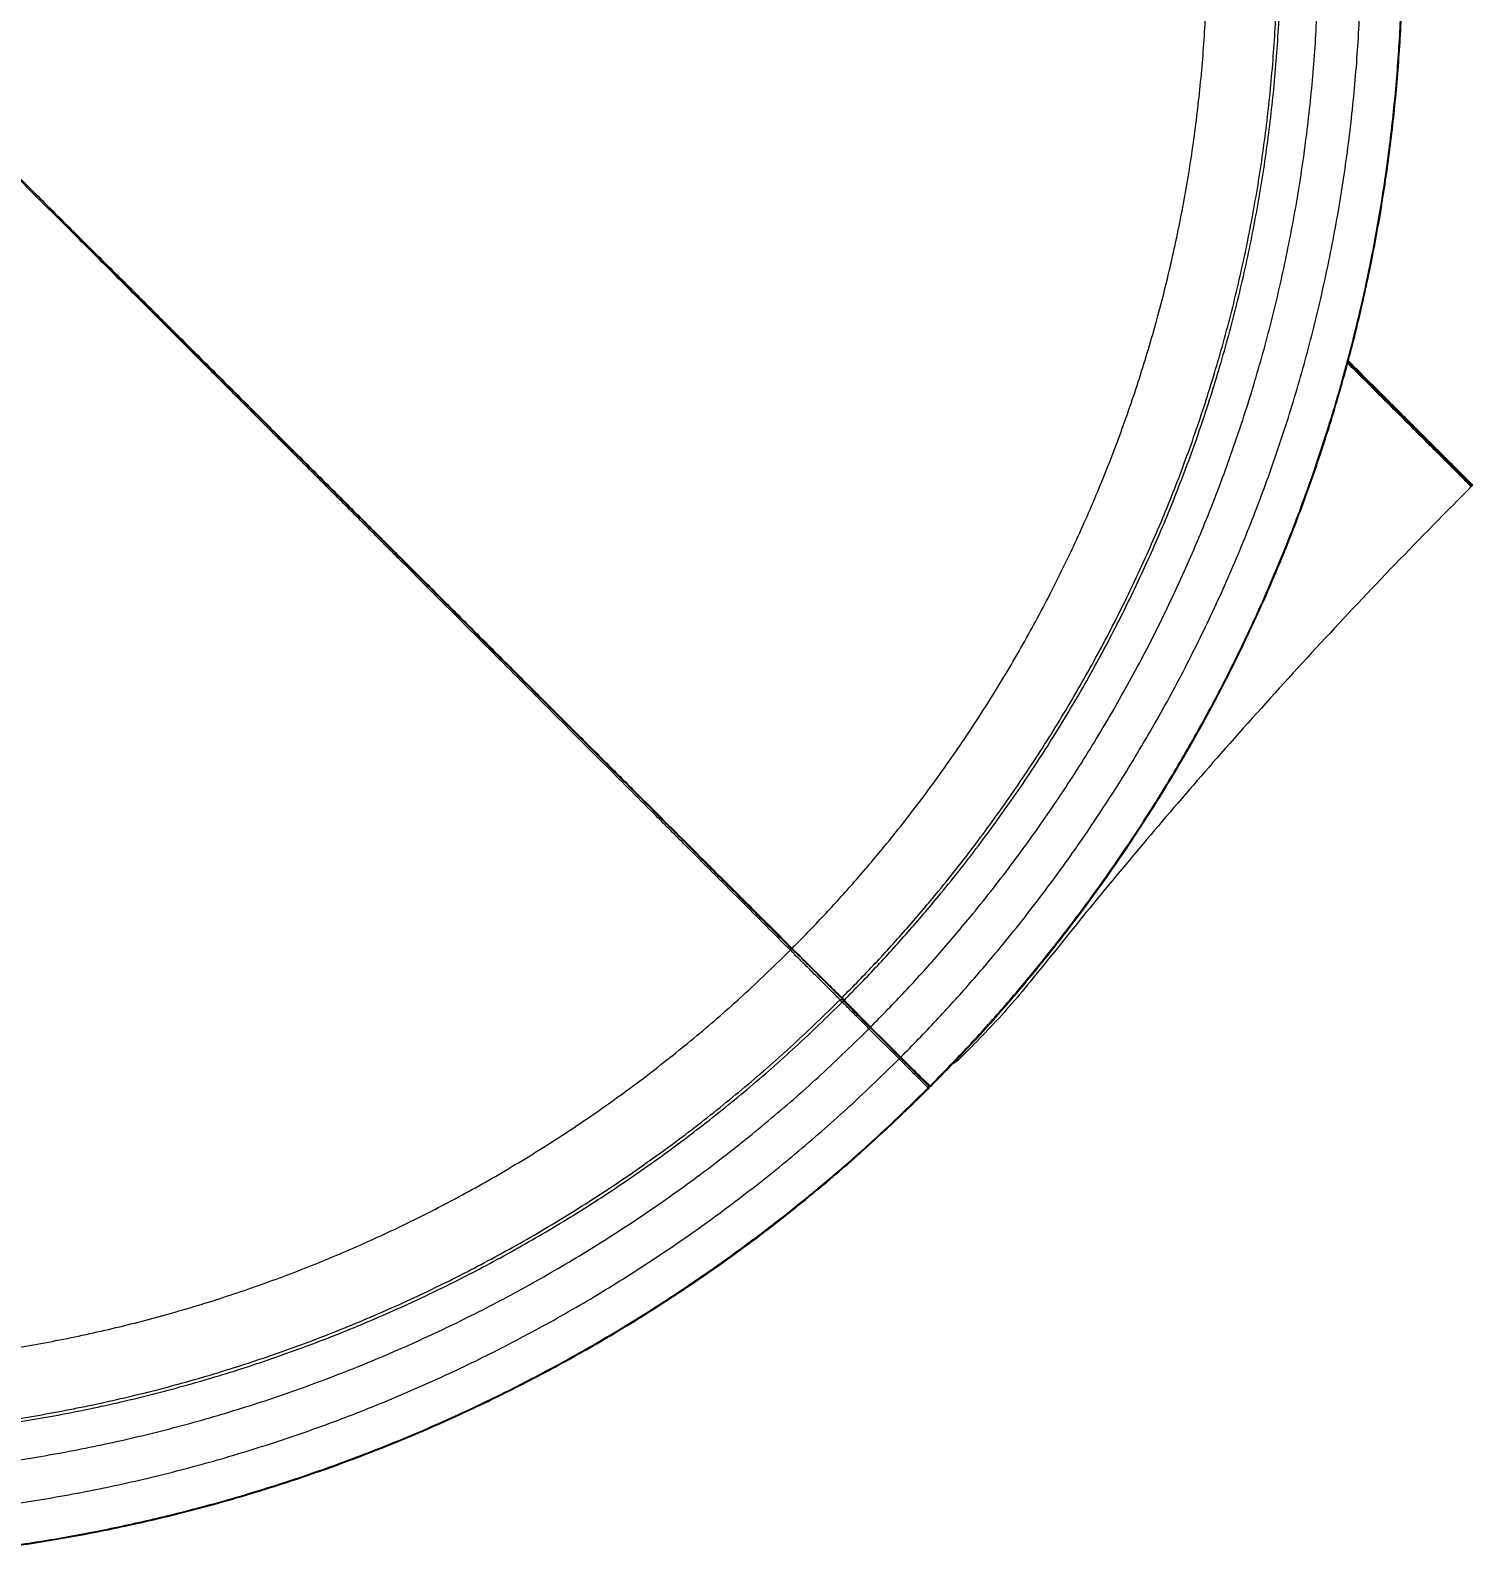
# Model space of a CAD drawing. Header units: millimetres. Extents: x -4205 to 5426, y -5663 to 3364.
# Drawn here: x -487 to 190, y -2645 to -1936 of the extents above; entities that cross this region are included whole.
import ezdxf

# ---------------------------------------------------------------- set-up
doc = ezdxf.new("R2010")
doc.units = ezdxf.units.MM
for name, color, linetype in [('DIKOM_ОБЪЕКТ', 7, 'Continuous'), ('DIKOM_РАЗМЕР_ЗОНА', 7, 'Continuous'), ('DIKOM_РАЗМЕР_ОБЪЕКТА', 7, 'Continuous')]:
    doc.layers.add(name, color=color, linetype=linetype)
doc.styles.add('style1', font='arial.ttf', dxfattribs={"width": 0.8})
doc.dimstyles.new('1-50', dxfattribs={"dimtxt": 300, "dimasz": 200, "dimexe": 100, "dimexo": 0, "dimgap": 100, "dimtad": 1, "dimtxsty": 'style1', "dimcen": 200, "dimclrd": 7, "dimclre": 7, "dimclrt": 7, "dimadec": 1, "dimazin": 2, "dimtfac": 1, "dimtmove": 0, "dimatfit": 2, "dimfxl": 0, "dimlwd": 25, "dimlwe": 18, "dimarcsym": 0})

# ---------------------------------------------------------------- blocks, each defined once
blk = doc.blocks.new('*D9')
at = {"layer": 'Defpoints', "color": 0, "transparency": 16777216}
for p in [(2057.14, 1863.98), (4819.24, 1863.98), (-601.52, -2655.5)]:
    blk.add_point(p, dxfattribs=at)
at = {"layer": 'DIKOM_РАЗМЕР_ОБЪЕКТА', "color": 7, "lineweight": 18, "transparency": 16777216}
for p, q in [((2057.14, 1863.98), (4919.24, 1863.98)), ((-601.52, -2655.5), (4919.24, -2655.5))]:
    blk.add_line(p, q, dxfattribs=at)
at = {"layer": 'DIKOM_РАЗМЕР_ОБЪЕКТА', "color": 7, "lineweight": 25, "transparency": 16777216}
blk.add_line((4819.24, -2455.5), (4819.24, 1663.98), dxfattribs=at)
at = {"layer": 'DIKOM_РАЗМЕР_ОБЪЕКТА', "color": 7, "transparency": 16777216}
for points in [[(4785.9, 1663.98), (4852.57, 1663.98), (4819.24, 1863.98)], [(4785.9, -2455.5), (4852.57, -2455.5), (4819.24, -2655.5)]]:
    blk.add_solid(points, dxfattribs=at)
at = {"layer": 'DIKOM_РАЗМЕР_ОБЪЕКТА', "color": 7, "transparency": 16777216, "insert": (4566.07, -395.76), "char_height": 300, "attachment_point": 5, "rotation": 90, "style": 'style1'}
blk.add_mtext('4500', dxfattribs=at)
blk = doc.blocks.new('*D10')
at = {"layer": 'Defpoints', "color": 0, "transparency": 16777216}
for p in [(2415.14, 14.15), (-2704.86, -50.85), (2415.14, -4979.31)]:
    blk.add_point(p, dxfattribs=at)
at = {"layer": 'DIKOM_РАЗМЕР_ОБЪЕКТА', "color": 7, "lineweight": 18, "transparency": 16777216}
for p, q in [((2415.14, 14.15), (2415.14, -5079.31)), ((-2704.86, -50.85), (-2704.86, -5079.31))]:
    blk.add_line(p, q, dxfattribs=at)
at = {"layer": 'DIKOM_РАЗМЕР_ОБЪЕКТА', "color": 7, "lineweight": 25, "transparency": 16777216}
blk.add_line((-2504.86, -4979.31), (2215.14, -4979.31), dxfattribs=at)
at = {"layer": 'DIKOM_РАЗМЕР_ОБЪЕКТА', "color": 7, "transparency": 16777216}
for points in [[(-2504.86, -4945.97), (-2504.86, -5012.64), (-2704.86, -4979.31)], [(2215.14, -4945.97), (2215.14, -5012.64), (2415.14, -4979.31)]]:
    blk.add_solid(points, dxfattribs=at)
at = {"layer": 'DIKOM_РАЗМЕР_ОБЪЕКТА', "color": 7, "transparency": 16777216, "insert": (-218.1, -4726.14), "char_height": 300, "attachment_point": 5, "style": 'style1'}
blk.add_mtext('5100', dxfattribs=at)
blk = doc.blocks.new('*D11')
at = {"layer": 'Defpoints', "color": 0, "transparency": 16777216}
for p in [(2415.14, 3363.98), (-889.55, -4155.5), (5326.09, -4155.5)]:
    blk.add_point(p, dxfattribs=at)
at = {"layer": 'DIKOM_РАЗМЕР_ЗОНА', "color": 7, "lineweight": 18, "transparency": 16777216}
for p, q in [((2415.14, 3363.98), (5426.09, 3363.98)), ((-889.55, -4155.5), (5426.09, -4155.5))]:
    blk.add_line(p, q, dxfattribs=at)
at = {"layer": 'DIKOM_РАЗМЕР_ЗОНА', "color": 7, "lineweight": 25, "transparency": 16777216}
blk.add_line((5326.09, 3163.98), (5326.09, -3955.5), dxfattribs=at)
at = {"layer": 'DIKOM_РАЗМЕР_ЗОНА', "color": 7, "transparency": 16777216}
for points in [[(5292.76, 3163.98), (5359.42, 3163.98), (5326.09, 3363.98)], [(5292.76, -3955.5), (5359.42, -3955.5), (5326.09, -4155.5)]]:
    blk.add_solid(points, dxfattribs=at)
at = {"layer": 'DIKOM_РАЗМЕР_ЗОНА', "color": 7, "transparency": 16777216, "insert": (5072.92, -395.76), "char_height": 300, "attachment_point": 5, "rotation": 90, "style": 'style1'}
blk.add_mtext('7500', dxfattribs=at)
blk = doc.blocks.new('*D12')
at = {"layer": 'Defpoints', "color": 0, "transparency": 16777216}
for p in [(-4204.86, 38.23), (3915.14, 38.23), (3915.14, -5562.7)]:
    blk.add_point(p, dxfattribs=at)
at = {"layer": 'DIKOM_РАЗМЕР_ЗОНА', "color": 7, "lineweight": 18, "transparency": 16777216}
for p, q in [((-4204.86, 38.23), (-4204.86, -5662.7)), ((3915.14, 38.23), (3915.14, -5662.7))]:
    blk.add_line(p, q, dxfattribs=at)
at = {"layer": 'DIKOM_РАЗМЕР_ЗОНА', "color": 7, "lineweight": 25, "transparency": 16777216}
blk.add_line((-4004.86, -5562.7), (3715.14, -5562.7), dxfattribs=at)
at = {"layer": 'DIKOM_РАЗМЕР_ЗОНА', "color": 7, "transparency": 16777216}
for points in [[(-4004.86, -5529.36), (-4004.86, -5596.03), (-4204.86, -5562.7)], [(3715.14, -5529.36), (3715.14, -5596.03), (3915.14, -5562.7)]]:
    blk.add_solid(points, dxfattribs=at)
at = {"layer": 'DIKOM_РАЗМЕР_ЗОНА', "color": 7, "transparency": 16777216, "insert": (-144.86, -5309.52), "char_height": 300, "attachment_point": 5, "style": 'style1'}
blk.add_mtext('8100', dxfattribs=at)

msp = doc.modelspace()

# ---------------------------------------------------------------- linework, layer by layer
at = {"layer": 'DIKOM_ОБЪЕКТ', "color": 7, "linetype": 'Continuous', "lineweight": 15}
for p, q in [((-106.19, -2391.322), (-107.328, -2391.384)), ((-106.248, -2392.464), (-107.328, -2391.384)), ((-106.377, -2390.432), (-105.3, -2391.512)), ((-105.32, -2392.414), (-106.248, -2392.464)), ((-93.284, -2404.509), (-93.742, -2404.969)), ((-79.6, -2419.111), (-93.742, -2404.969)), ((-92.961, -2404.179), (-92.957, -2404.183)), ((-79.07, -2418.579), (-79.6, -2419.111)), ((-65.911, -2431.754), (-65.965, -2432.747)), ((-65.707, -2433.004), (-65.965, -2432.747))]:
    msp.add_line(p, q, dxfattribs=at)
at = {"layer": 'DIKOM_ОБЪЕКТ', "color": 7, "linetype": 'Continuous', "lineweight": 15, "flags": 128}
for points in [[(-93.22, -2404.446), (-93.216, -2404.442), (-93.187, -2404.412), (-93.13, -2404.355), (-93.051, -2404.277), (-92.958, -2404.183)], [(-93.22, -2404.446), (-86.82, -2410.844), (-79.077, -2418.586)], [(-92.958, -2404.183), (-85.884, -2411.252), (-78.811, -2418.321)], [(-65.677, -2431.844), (-65.556, -2431.965), (-65.412, -2432.109)], [(-65.02, -2431.801), (-64.891, -2431.929), (-64.762, -2432.058)]]:
    msp.add_lwpolyline(points, dxfattribs=at)
at = {"layer": 'DIKOM_ОБЪЕКТ', "color": 7, "linetype": 'Continuous', "lineweight": 15}
for centre, radius, start, end in [((-129.473, -2367.545), 0.422, 136.927054, 222.796572), ((-106.022, -2390.783), 0.5, 135.380786, 224.704244), ((-63.137, -2434.318), 42.395, 134.885893, 135.201893), ((-151.786, -2345.517), 103.081, 314.858903, 315.066878)]:
    msp.add_arc(centre, radius, start, end, dxfattribs=at)
for points, knots in [([(-129.781, -2367.257), (-124.778, -2362.143), (-114.774, -2351.915), (-100.4, -2335.97), (-84.934, -2317.747), (-68.661, -2297.017), (-51.872, -2273.629), (-36.104, -2249.534), (-21.392, -2224.786), (-7.838, -2199.575), (4.549, -2173.966), (15.776, -2148.009), (25.892, -2121.604), (34.945, -2094.609), (42.887, -2067.069), (49.679, -2039.022), (55.251, -2010.712), (59.602, -1982.184), (62.694, -1953.497), (64.633, -1924.701), (64.872, -1905.469), (64.992, -1895.852)], [0, 0, 0, 0, 0.0410101, 0.0820131, 0.1230273, 0.178025, 0.2330354, 0.2880329, 0.3430434, 0.3980409, 0.4520691, 0.5060846, 0.5601126, 0.6141285, 0.6692583, 0.7243777, 0.7795057, 0.8346264, 0.8897529, 0.9448755, 1, 1, 1, 1]), ([(-106.377, -2390.432), (-101.137, -2385.072), (-90.657, -2374.355), (-75.599, -2357.649), (-59.385, -2338.544), (-42.317, -2316.801), (-24.699, -2292.259), (-8.154, -2266.976), (7.284, -2241.008), (21.506, -2214.553), (34.504, -2187.681), (46.284, -2160.444), (56.9, -2132.737), (66.398, -2104.411), (74.732, -2075.513), (81.859, -2046.083), (87.706, -2016.376), (92.272, -1986.441), (95.516, -1956.34), (97.551, -1926.124), (97.802, -1905.943), (97.928, -1895.852)], [0, 0, 0, 0, 0.0409552, 0.0819034, 0.122862, 0.1778704, 0.232891, 0.2878987, 0.3429195, 0.3979278, 0.451966, 0.5059919, 0.5600296, 0.6140559, 0.6691957, 0.7243256, 0.7794644, 0.8345953, 0.8897324, 0.9448649, 1, 1, 1, 1]), ([(-105.299, -2391.513), (-100.047, -2386.142), (-89.543, -2375.401), (-74.451, -2358.657), (-58.2, -2339.509), (-41.095, -2317.718), (-23.439, -2293.123), (-6.858, -2267.785), (8.614, -2241.76), (22.867, -2215.248), (35.893, -2188.317), (47.699, -2161.021), (58.338, -2133.254), (67.857, -2104.865), (76.209, -2075.905), (83.352, -2046.411), (89.212, -2016.639), (93.787, -1986.639), (97.038, -1956.472), (99.077, -1926.19), (99.329, -1905.965), (99.456, -1895.852)], [0, 0, 0, 0, 0.040958, 0.0819092, 0.1228708, 0.1778783, 0.2328986, 0.2879058, 0.3429261, 0.3979335, 0.4519711, 0.5059965, 0.560034, 0.6140597, 0.669199, 0.7243283, 0.7794664, 0.8345969, 0.8897334, 0.9448658, 1, 1, 1, 1]), ([(-92.958, -2404.183), (-87.55, -2398.657), (-76.737, -2387.607), (-61.203, -2370.378), (-44.503, -2350.704), (-26.949, -2328.341), (-8.848, -2303.127), (8.15, -2277.151), (24.011, -2250.471), (38.623, -2223.291), (51.978, -2195.682), (64.081, -2167.698), (74.987, -2139.232), (84.747, -2110.128), (93.309, -2080.439), (100.631, -2050.202), (106.639, -2019.68), (111.33, -1988.925), (114.662, -1957.998), (116.753, -1926.954), (117.011, -1906.22), (117.141, -1895.852)], [0, 0, 0, 0, 0.0410959, 0.0821846, 0.1232839, 0.1782657, 0.2332596, 0.2882413, 0.3432356, 0.398217, 0.4522291, 0.5062293, 0.5602411, 0.6142415, 0.6693549, 0.7244581, 0.7795702, 0.8346747, 0.8897855, 0.9448914, 1, 1, 1, 1]), ([(-78.811, -2418.321), (-73.252, -2412.64), (-62.134, -2401.279), (-46.162, -2383.565), (-28.995, -2363.341), (-10.951, -2340.355), (7.652, -2314.44), (25.123, -2287.742), (41.424, -2260.321), (56.442, -2232.386), (70.168, -2204.011), (82.607, -2175.25), (93.816, -2145.992), (103.847, -2116.081), (112.647, -2085.566), (120.173, -2054.489), (126.347, -2023.12), (131.168, -1991.51), (134.594, -1959.724), (136.742, -1927.818), (137.008, -1906.507), (137.141, -1895.852)], [0, 0, 0, 0, 0.0411085, 0.0822098, 0.1233216, 0.1783011, 0.233293, 0.2882721, 0.343264, 0.398243, 0.4522528, 0.5062507, 0.5602601, 0.6142581, 0.6693692, 0.7244702, 0.7795798, 0.8346821, 0.8897899, 0.944894, 1, 1, 1, 1]), ([(-65.021, -2431.802), (-59.333, -2425.986), (-47.957, -2414.357), (-31.614, -2396.227), (-15.204, -2376.893), (1.124, -2356.246), (17.267, -2334.261), (32.611, -2311.708), (47.136, -2288.619), (60.82, -2265.025), (74.414, -2239.519), (87.706, -2212.041), (100.47, -2182.53), (111.971, -2152.511), (121.828, -2123.115), (130.177, -2094.457), (137.159, -2066.613), (143.083, -2038.529), (147.941, -2010.237), (151.731, -1981.786), (154.423, -1953.208), (156.111, -1924.552), (156.32, -1905.418), (156.424, -1895.852)], [0, 0, 0, 0, 0.0410148, 0.0820225, 0.1230409, 0.1688716, 0.2147116, 0.260547, 0.3063819, 0.3522222, 0.3980524, 0.4520789, 0.506093, 0.5601192, 0.6141338, 0.6623722, 0.710599, 0.758838, 0.8070648, 0.8553032, 0.9035319, 0.9517675, 1, 1, 1, 1]), ([(-64.762, -2432.058), (-57.834, -2424.946), (-43.98, -2410.725), (-24.275, -2388.376), (-5.401, -2365.331), (12.54, -2341.547), (29.537, -2317.083), (45.557, -2291.98), (60.57, -2266.286), (74.555, -2240.046), (87.507, -2213.27), (99.414, -2185.978), (110.248, -2158.223), (119.986, -2130.066), (128.611, -2101.551), (136.112, -2072.721), (142.477, -2043.618), (147.695, -2014.291), (151.763, -1984.799), (154.647, -1955.2), (156.454, -1925.544), (156.677, -1905.75), (156.789, -1895.852)], [0, 0, 0, 0, 0.0500353, 0.1000492, 0.1501062, 0.200134, 0.250151, 0.3002058, 0.3501779, 0.4000936, 0.4500264, 0.5000464, 0.550122, 0.6001484, 0.6501664, 0.7002266, 0.7502471, 0.8002696, 0.8503156, 0.9002493, 0.9501199, 1, 1, 1, 1]), ([(-130.617, -2368.095), (-134.413, -2364.298), (-142.027, -2356.684), (-154.291, -2344.419), (-167.153, -2331.558), (-180.608, -2318.103), (-193.763, -2304.948), (-206.49, -2292.221), (-218.677, -2280.034), (-231.165, -2267.546), (-243.931, -2254.78), (-256.958, -2241.753), (-270.225, -2228.486), (-283.705, -2215.006), (-297.372, -2201.339), (-311.208, -2187.503), (-325.19, -2173.521), (-339.292, -2159.42), (-353.469, -2145.241), (-367.699, -2131.012), (-381.975, -2116.737), (-396.29, -2102.422), (-410.62, -2088.092), (-424.921, -2073.79), (-439.565, -2059.146), (-454.525, -2044.188), (-469.763, -2028.949), (-484.849, -2013.863), (-499.898, -1998.815), (-514.871, -1983.841), (-529.77, -1968.94), (-544.444, -1954.267), (-553.972, -1944.74), (-558.736, -1939.976)], [0, 0, 0, 0, 0.0368323, 0.0738788, 0.1109728, 0.1480669, 0.1851133, 0.2154901, 0.2458933, 0.2762964, 0.3066732, 0.3370471, 0.3674472, 0.3978471, 0.428221, 0.4585948, 0.4889948, 0.5193949, 0.5497687, 0.5800506, 0.6103325, 0.6407062, 0.6711063, 0.7015066, 0.7318806, 0.7648103, 0.7977737, 0.8307371, 0.8636672, 0.8976019, 0.9315366, 0.9657682, 1, 1, 1, 1]), ([(-497.055, -2000.864), (-496.584, -2001.332), (-490.789, -2007.099), (-484.668, -2013.191), (-478.966, -2018.87), (-478.739, -2019.095)], [0, 0, 0, 0, 0.0782734, 0.9633713, 1, 1, 1, 1]), ([(-478.886, -2019.139), (-477.704, -2020.317), (-472.586, -2025.422), (-467.378, -2030.619), (-463.372, -2034.616)], [0, 0, 0, 0, 0.2308026, 1, 1, 1, 1]), ([(-478.739, -2019.095), (-473.512, -2024.3), (-462.838, -2034.93), (-446.496, -2051.212), (-429.805, -2067.844), (-413.011, -2084.585), (-396.176, -2101.374), (-379.35, -2118.155), (-362.568, -2134.893), (-345.853, -2151.57), (-329.238, -2168.15), (-312.773, -2184.579), (-296.517, -2200.803), (-280.503, -2216.789), (-264.751, -2232.512), (-249.294, -2247.94), (-234.172, -2263.037), (-219.434, -2277.753), (-205.105, -2292.057), (-191.229, -2305.91), (-177.833, -2319.286), (-164.949, -2332.149), (-152.619, -2344.456), (-140.817, -2356.241), (-133.46, -2363.584), (-129.781, -2367.257)], [0, 0, 0, 0, 0.0417237, 0.0852046, 0.1287433, 0.1723443, 0.2159445, 0.2594761, 0.3029516, 0.3464749, 0.3900723, 0.4336666, 0.4772069, 0.5206803, 0.5641929, 0.6077808, 0.6513437, 0.6949377, 0.7384996, 0.7820923, 0.8256557, 0.8692444, 0.9128118, 0.956394, 1, 1, 1, 1]), ([(-463.372, -2034.616), (-462, -2035.986), (-455.271, -2042.7), (-443.271, -2054.676), (-427.417, -2070.499), (-411.723, -2086.167), (-395.998, -2101.87), (-380.9, -2116.947), (-366.427, -2131.4), (-355.984, -2141.83), (-348.905, -2148.901), (-345.163, -2152.64), (-341.344, -2156.454), (-337.431, -2160.364), (-333.52, -2164.27), (-326.572, -2171.211), (-315.404, -2182.366), (-300.361, -2197.393), (-284.634, -2213.107), (-269.476, -2228.252), (-254.637, -2243.075), (-240.097, -2257.603), (-225.988, -2271.703), (-212.327, -2285.353), (-199.134, -2298.535), (-186.346, -2311.313), (-175.691, -2321.962), (-167.022, -2330.623), (-160.378, -2337.261), (-155.554, -2342.081), (-152.299, -2345.334), (-150.222, -2347.408), (-147.751, -2349.878), (-144.873, -2352.753), (-141.605, -2356.019), (-137.967, -2359.655), (-133.975, -2363.644), (-131.249, -2366.366), (-129.819, -2367.795)], [0, 0, 0, 0, 0.0113821, 0.0558015, 0.0982402, 0.1406833, 0.1831367, 0.2255638, 0.2628791, 0.3004732, 0.3104979, 0.3206396, 0.3310519, 0.341748, 0.3527218, 0.3631751, 0.3989299, 0.4450633, 0.4888103, 0.5320904, 0.5754215, 0.6187185, 0.6620282, 0.7044663, 0.7468977, 0.7893485, 0.8317737, 0.8566844, 0.8813544, 0.9039392, 0.9103196, 0.918095, 0.9275476, 0.9386789, 0.9514926, 0.9659855, 0.9821528, 1, 1, 1, 1]), ([(130.749, -2092.559), (132.913, -2094.722), (137.717, -2099.524), (144.176, -2105.98), (150.172, -2111.974), (155.277, -2117.076), (160.14, -2121.938), (164.722, -2126.518), (169.013, -2130.807), (172.994, -2134.787), (176.63, -2138.421), (179.884, -2141.673), (182.748, -2144.536), (185.208, -2146.996), (187.284, -2149.071), (188.297, -2150.084), (188.803, -2150.59)], [0, 0, 0, 0, 0.0782567, 0.1737393, 0.2423931, 0.3115961, 0.3805177, 0.4490432, 0.5175926, 0.5865926, 0.6557394, 0.72436, 0.7928649, 0.8616773, 0.9309681, 1, 1, 1, 1]), ([(130.895, -2092), (131.983, -2093.088), (134.955, -2096.059), (139.708, -2100.81), (145.116, -2106.215), (150.352, -2111.449), (155.385, -2116.479), (160.204, -2121.296), (164.775, -2125.865), (169.06, -2130.149), (173.017, -2134.104), (176.631, -2137.716), (179.883, -2140.967), (182.752, -2143.834), (185.209, -2146.291), (187.277, -2148.358), (188.287, -2149.367), (188.792, -2149.872)], [0, 0, 0, 0, 0.0393843, 0.1075181, 0.1758274, 0.244008, 0.3122267, 0.3804355, 0.4494397, 0.5182748, 0.5869094, 0.6554524, 0.7242284, 0.7933727, 0.8621391, 0.9310681, 1, 1, 1, 1]), ([(188.792, -2149.872), (188.285, -2149.365), (187.27, -2148.351), (185.193, -2146.274), (182.735, -2143.818), (179.874, -2140.958), (176.628, -2137.713), (173.006, -2134.093), (169.041, -2130.129), (164.766, -2125.856), (160.195, -2121.287), (155.354, -2116.448), (150.27, -2111.367), (144.392, -2105.491), (137.947, -2099.049), (133.155, -2094.26), (130.895, -2092)], [0, 0, 0, 0, 0.0692572, 0.1384141, 0.2073117, 0.2757897, 0.3444434, 0.4134055, 0.4821904, 0.5508234, 0.61927, 0.6882832, 0.7571619, 0.8258514, 0.9178413, 1, 1, 1, 1]), ([(189.51, -2149.882), (189.006, -2149.379), (188, -2148.373), (185.938, -2146.312), (183.484, -2143.859), (180.611, -2140.987), (177.352, -2137.729), (173.732, -2134.11), (169.763, -2130.143), (165.463, -2125.845), (160.873, -2121.256), (156.038, -2116.424), (150.986, -2111.373), (145.101, -2105.491), (138.467, -2098.859), (133.473, -2093.868), (131.041, -2091.437)], [0, 0, 0, 0, 0.0684579, 0.1366675, 0.2050498, 0.273942, 0.3424785, 0.4106612, 0.4789082, 0.5476492, 0.6162893, 0.6842935, 0.7520818, 0.8200635, 0.9123866, 1, 1, 1, 1]), ([(188.803, -2150.59), (184.311, -2155.105), (167.854, -2171.647), (139.858, -2200.638), (105.169, -2237.883), (72.561, -2274.246), (41.964, -2309.637), (13.205, -2343.893), (-8.514, -2371.076), (-24.196, -2390.371), (-34.076, -2401.582), (-42.241, -2409.965), (-48.154, -2416.04), (-51.34, -2419.226), (-53.653, -2421.171), (-54.764, -2421.728), (-54.958, -2421.826)], [0, 0, 0, 0, 0.0523508, 0.1917986, 0.3312465, 0.4706945, 0.5932386, 0.7157828, 0.8383102, 0.8792279, 0.9201564, 0.9610666, 0.975435, 0.989794, 0.9982087, 1, 1, 1, 1]), ([(188.792, -2149.872), (188.838, -2149.91), (188.907, -2149.967), (189.017, -2150.008), (189.101, -2150.025), (189.215, -2150.029), (189.326, -2150.004), (189.434, -2149.949), (189.482, -2149.907), (189.51, -2149.882)], [0, 0, 0, 0, 0.2224563, 0.3325447, 0.440317, 0.5465394, 0.7582837, 0.862378, 1, 1, 1, 1]), ([(188.803, -2150.59), (188.838, -2150.547), (188.891, -2150.483), (188.929, -2150.38), (188.951, -2150.273), (188.945, -2150.161), (188.913, -2150.054), (188.87, -2149.962), (188.822, -2149.906), (188.792, -2149.872)], [0, 0, 0, 0, 0.2068276, 0.308928, 0.4111681, 0.6178048, 0.7241824, 0.8304655, 1, 1, 1, 1]), ([(-601.676, -2563.703), (-594.522, -2563.624), (-580.216, -2563.466), (-558.778, -2562.354), (-534.955, -2560.405), (-508.79, -2557.254), (-480.381, -2552.588), (-452.194, -2546.699), (-424.291, -2539.604), (-396.88, -2531.36), (-370.013, -2522.011), (-343.72, -2511.595), (-317.896, -2500.077), (-292.406, -2487.39), (-267.317, -2473.532), (-242.682, -2458.503), (-218.723, -2442.424), (-195.474, -2425.329), (-173.003, -2407.23), (-151.27, -2388.239), (-137.501, -2374.81), (-130.617, -2368.095)], [0, 0, 0, 0, 0.0410102, 0.0820132, 0.1230272, 0.1780249, 0.2330353, 0.2880328, 0.3430432, 0.3980409, 0.4520689, 0.5060847, 0.5601124, 0.6141285, 0.6692581, 0.7243774, 0.7795058, 0.8346264, 0.889753, 0.9448753, 1, 1, 1, 1]), ([(-107.328, -2391.384), (-107.452, -2391.26), (-107.701, -2391.011), (-109.02, -2389.691), (-110.972, -2387.739), (-113.578, -2385.133), (-116.868, -2381.843), (-120.834, -2377.877), (-125.368, -2373.344), (-128.863, -2369.849), (-130.617, -2368.095)], [0, 0, 0, 0, 0.1285723, 0.2581487, 0.3798817, 0.5016147, 0.6268846, 0.7521549, 0.8756325, 1, 1, 1, 1]), ([(-129.782, -2367.831), (-129.668, -2367.945), (-129.247, -2368.364), (-128.837, -2368.774), (-128.537, -2369.074)], [0, 0, 0, 0, 0.2699993, 1, 1, 1, 1]), ([(-129.781, -2367.257), (-128.007, -2369.022), (-124.46, -2372.553), (-119.89, -2377.095), (-115.918, -2381.039), (-112.621, -2384.308), (-109.981, -2386.919), (-108.039, -2388.831), (-106.752, -2390.091), (-106.502, -2390.318), (-106.377, -2390.432)], [0, 0, 0, 0, 0.1254699, 0.2509713, 0.3758405, 0.4999098, 0.6240827, 0.7492389, 0.8745891, 1, 1, 1, 1]), ([(-128.231, -2369.079), (-126.863, -2370.446), (-123.718, -2373.588), (-119.502, -2377.798), (-115.513, -2381.782), (-112.206, -2385.084), (-109.576, -2387.708), (-107.592, -2389.686), (-106.872, -2390.402), (-106.514, -2390.759)], [0, 0, 0, 0, 0.1145232, 0.2632, 0.4111262, 0.558103, 0.7051982, 0.8534552, 1, 1, 1, 1]), ([(-601.516, -2598.166), (-594.005, -2598.082), (-578.982, -2597.914), (-556.47, -2596.746), (-531.44, -2594.697), (-503.936, -2591.384), (-474.06, -2586.477), (-444.419, -2580.285), (-415.077, -2572.823), (-386.251, -2564.154), (-357.997, -2554.323), (-330.348, -2543.369), (-303.191, -2531.257), (-276.386, -2517.915), (-250.002, -2503.343), (-224.096, -2487.538), (-198.9, -2470.629), (-174.451, -2452.652), (-150.821, -2433.619), (-127.967, -2413.648), (-113.488, -2399.525), (-106.248, -2392.464)], [0, 0, 0, 0, 0.040958, 0.081909, 0.1228708, 0.1778784, 0.2328985, 0.2879058, 0.3429261, 0.3979335, 0.4519712, 0.5059966, 0.5600339, 0.6140598, 0.669199, 0.7243283, 0.7794664, 0.8345968, 0.8897334, 0.9448657, 1, 1, 1, 1]), ([(-601.514, -2596.638), (-594.019, -2596.554), (-579.03, -2596.387), (-556.569, -2595.221), (-531.595, -2593.177), (-504.151, -2589.872), (-474.34, -2584.975), (-444.764, -2578.797), (-415.485, -2571.351), (-386.722, -2562.7), (-358.53, -2552.891), (-330.94, -2541.961), (-303.842, -2529.875), (-277.096, -2516.562), (-250.769, -2502.021), (-224.919, -2486.251), (-199.779, -2469.379), (-175.383, -2451.441), (-151.805, -2432.449), (-129, -2412.522), (-114.552, -2398.43), (-107.328, -2391.384)], [0, 0, 0, 0, 0.0409552, 0.0819033, 0.1228622, 0.1778704, 0.232891, 0.2878989, 0.3429197, 0.3979278, 0.4519659, 0.5059919, 0.5600297, 0.6140561, 0.669196, 0.7243257, 0.7794644, 0.8345953, 0.8897323, 0.9448653, 1, 1, 1, 1]), ([(-106.377, -2391.134), (-106.197, -2391.316), (-105.832, -2391.683), (-105.474, -2392.041), (-105.293, -2392.221)], [0, 0, 0, 0, 0.4951059, 1, 1, 1, 1]), ([(-93.742, -2404.969), (-94.498, -2404.213), (-96.053, -2402.658), (-98.361, -2400.35), (-100.582, -2398.129), (-102.569, -2396.142), (-104.196, -2394.516), (-105.364, -2393.348), (-106.086, -2392.626), (-106.195, -2392.517), (-106.248, -2392.464)], [0, 0, 0, 0, 0.1167053, 0.2402407, 0.3687881, 0.5000005, 0.6312106, 0.7597598, 0.8832956, 1, 1, 1, 1]), ([(-105.328, -2392.174), (-105.353, -2392.142), (-105.414, -2392.065), (-105.45, -2391.912), (-105.439, -2391.752), (-105.386, -2391.614), (-105.327, -2391.544), (-105.3, -2391.512)], [0, 0, 0, 0, 0.1672376, 0.4029692, 0.6255404, 0.8259782, 1, 1, 1, 1]), ([(-105.343, -2392.165), (-105.307, -2392.21), (-105.245, -2392.289), (-104.896, -2392.659), (-104.527, -2393.039), (-104.014, -2393.568), (-103.213, -2394.389), (-101.987, -2395.631), (-100.562, -2397.076), (-99.256, -2398.392), (-98.075, -2399.578), (-96.877, -2400.782), (-95.185, -2402.482), (-93.857, -2403.809), (-93.109, -2404.557)], [0, 0, 0, 0, 0.101515, 0.1788709, 0.2334897, 0.2822465, 0.382699, 0.4841036, 0.5856832, 0.6812853, 0.7267683, 0.7922682, 0.8828595, 1, 1, 1, 1]), ([(-105.299, -2391.513), (-105.299, -2391.513), (-105.299, -2391.512), (-105.3, -2391.512), (-105.3, -2391.512)], [0, 0, 0, 0, 0.5015944, 1, 1, 1, 1]), ([(-105.299, -2391.513), (-105.25, -2391.585), (-105.153, -2391.729), (-104.41, -2392.531), (-103.269, -2393.735), (-101.721, -2395.329), (-99.848, -2397.247), (-97.708, -2399.409), (-95.387, -2401.753), (-93.771, -2403.369), (-92.961, -2404.179)], [0, 0, 0, 0, 0.125607, 0.2502963, 0.3755136, 0.5005491, 0.6250706, 0.7499985, 0.8746164, 1, 1, 1, 1]), ([(-601.748, -2615.851), (-594.018, -2615.768), (-578.558, -2615.6), (-555.39, -2614.402), (-529.671, -2612.298), (-501.445, -2608.898), (-470.817, -2603.868), (-440.429, -2597.52), (-410.348, -2589.87), (-380.797, -2580.983), (-351.831, -2570.904), (-323.486, -2559.674), (-295.645, -2547.258), (-268.165, -2533.579), (-241.116, -2518.64), (-214.558, -2502.437), (-188.728, -2485.103), (-163.664, -2466.673), (-139.439, -2447.16), (-116.009, -2426.687), (-101.165, -2412.208), (-93.742, -2404.969)], [0, 0, 0, 0, 0.0410958, 0.0821843, 0.1232837, 0.1782656, 0.2332596, 0.2882412, 0.3432354, 0.398217, 0.4522292, 0.5062293, 0.560241, 0.6142415, 0.6693549, 0.7244582, 0.7795702, 0.8346748, 0.8897854, 0.9448917, 1, 1, 1, 1]), ([(-93.198, -2404.416), (-93.207, -2404.426), (-93.225, -2404.444), (-93.221, -2404.44), (-93.219, -2404.438)], [0, 0, 0, 0, 0.5247131, 1, 1, 1, 1]), ([(-92.961, -2404.179), (-92.989, -2404.207), (-93.048, -2404.266), (-93.125, -2404.344), (-93.18, -2404.399), (-93.194, -2404.412), (-93.198, -2404.416)], [0, 0, 0, 0, 0.2583167, 0.5516639, 0.8743348, 1, 1, 1, 1]), ([(-601.743, -2635.851), (-593.794, -2635.765), (-577.899, -2635.594), (-554.08, -2634.362), (-527.641, -2632.2), (-498.628, -2628.705), (-467.149, -2623.535), (-435.917, -2617.01), (-405, -2609.148), (-374.628, -2600.014), (-344.858, -2589.655), (-315.725, -2578.114), (-287.111, -2565.352), (-258.868, -2551.294), (-231.068, -2535.939), (-203.772, -2519.286), (-177.224, -2501.471), (-151.464, -2482.529), (-126.566, -2462.474), (-102.485, -2441.432), (-87.229, -2426.552), (-79.6, -2419.111)], [0, 0, 0, 0, 0.0411084, 0.0822097, 0.1233217, 0.1783011, 0.2332929, 0.2882721, 0.3432638, 0.3982431, 0.4522528, 0.5062507, 0.5602601, 0.6142583, 0.6693692, 0.7244701, 0.7795797, 0.834682, 0.8897901, 0.9448938, 1, 1, 1, 1]), ([(-65.965, -2432.747), (-66.023, -2432.689), (-66.142, -2432.57), (-66.929, -2431.783), (-68.202, -2430.509), (-69.976, -2428.736), (-72.142, -2426.569), (-74.564, -2424.147), (-77.08, -2421.631), (-78.776, -2419.935), (-79.6, -2419.111)], [0, 0, 0, 0, 0.1167044, 0.2402387, 0.3687898, 0.5000007, 0.6312108, 0.7597556, 0.8832927, 1, 1, 1, 1]), ([(-79.076, -2418.585), (-78.996, -2418.665), (-78.624, -2419.037), (-77.696, -2419.965), (-76.236, -2421.423), (-74.646, -2423.007), (-73.149, -2424.497), (-71.843, -2425.794), (-70.541, -2427.088), (-69.375, -2428.242), (-68.342, -2429.264), (-67.458, -2430.135), (-66.701, -2430.875), (-66.164, -2431.396), (-65.837, -2431.704), (-65.79, -2431.742), (-65.767, -2431.76)], [0, 0, 0, 0, 0.0116248, 0.054288, 0.135592, 0.2262873, 0.2944842, 0.3721842, 0.4443081, 0.5290651, 0.6040531, 0.6791386, 0.7642472, 0.8535398, 0.9295154, 1, 1, 1, 1]), ([(-78.811, -2418.321), (-77.93, -2419.201), (-76.165, -2420.963), (-73.612, -2423.497), (-71.245, -2425.835), (-69.158, -2427.884), (-67.423, -2429.575), (-66.12, -2430.827), (-65.249, -2431.637), (-65.097, -2431.747), (-65.021, -2431.802)], [0, 0, 0, 0, 0.1248625, 0.250069, 0.374656, 0.4999938, 0.6246475, 0.7499035, 0.8749289, 1, 1, 1, 1]), ([(-601.524, -2655.135), (-593.39, -2655.045), (-577.123, -2654.865), (-552.746, -2653.602), (-527.471, -2651.534), (-501.327, -2648.481), (-474.365, -2644.35), (-447.568, -2639.253), (-420.972, -2633.196), (-394.611, -2626.189), (-366.964, -2617.766), (-338.135, -2607.735), (-308.243, -2595.893), (-278.883, -2582.798), (-251.127, -2568.983), (-224.959, -2554.622), (-200.333, -2539.87), (-176.286, -2524.201), (-152.846, -2507.63), (-130.048, -2490.192), (-107.937, -2471.889), (-86.48, -2452.819), (-72.803, -2439.437), (-65.965, -2432.747)], [0, 0, 0, 0, 0.0410147, 0.0820225, 0.1230409, 0.1688716, 0.2147115, 0.2605471, 0.3063818, 0.3522222, 0.3980526, 0.4520789, 0.5060931, 0.5601191, 0.6141337, 0.6623724, 0.7105991, 0.758838, 0.8070649, 0.8553032, 0.9035319, 0.9517677, 1, 1, 1, 1]), ([(-601.522, -2655.499), (-591.594, -2655.369), (-571.742, -2655.109), (-542.005, -2653.24), (-512.364, -2650.29), (-482.86, -2646.159), (-453.542, -2640.88), (-424.464, -2634.456), (-395.68, -2626.904), (-367.236, -2618.238), (-339.144, -2608.463), (-311.427, -2597.585), (-284.141, -2585.62), (-257.344, -2572.595), (-231.082, -2558.531), (-205.393, -2543.449), (-180.313, -2527.371), (-155.886, -2510.323), (-132.156, -2492.345), (-109.187, -2473.456), (-86.939, -2453.763), (-72.785, -2439.924), (-65.707, -2433.004)], [0, 0, 0, 0, 0.0500351, 0.1000491, 0.1501062, 0.200134, 0.2501508, 0.3002058, 0.3501777, 0.4000937, 0.4500263, 0.5000464, 0.5501222, 0.6001483, 0.6501662, 0.7002268, 0.750247, 0.8002696, 0.8503159, 0.9002492, 0.95012, 1, 1, 1, 1]), ([(-65.761, -2431.755), (-65.749, -2431.772), (-65.705, -2431.837), (-65.585, -2431.909), (-65.422, -2431.955), (-65.26, -2431.942), (-65.123, -2431.889), (-65.054, -2431.829), (-65.021, -2431.802)], [0, 0, 0, 0, 0.0743283, 0.2784788, 0.4826017, 0.6754298, 0.8489799, 1, 1, 1, 1]), ([(-65.636, -2431.864), (-65.642, -2431.97), (-65.655, -2432.203), (-65.673, -2432.511), (-65.691, -2432.783), (-65.702, -2432.97), (-65.705, -2432.993), (-65.707, -2433.004)], [0, 0, 0, 0, 0.1834217, 0.4019805, 0.5919371, 0.7968594, 1, 1, 1, 1]), ([(-65.416, -2431.945), (-65.361, -2431.945), (-65.258, -2431.944), (-65.121, -2431.888), (-65.052, -2431.828), (-65.02, -2431.801)], [0, 0, 0, 0, 0.3728271, 0.7083468, 1, 1, 1, 1]), ([(-64.762, -2432.058), (-64.789, -2432.083), (-64.833, -2432.123), (-64.963, -2432.195), (-65.12, -2432.222), (-65.303, -2432.184), (-65.378, -2432.127), (-65.408, -2432.104)], [0, 0, 0, 0, 0.1761011, 0.2893876, 0.7043373, 0.8811198, 1, 1, 1, 1]), ([(-65.021, -2431.802), (-65.021, -2431.801), (-65.021, -2431.801), (-65.02, -2431.801), (-65.02, -2431.801)], [0, 0, 0, 0, 0.4999673, 1, 1, 1, 1])]:
    msp.add_open_spline(points, degree=3, knots=knots, dxfattribs=at)

# ---------------------------------------------------------------- dimensions: what is measured, and where the dimension line sits
at = {"layer": 'DIKOM_РАЗМЕР_ЗОНА'}
dim = msp.add_linear_dim(base=(5326.091, -4155.499), p1=(2415.141, 3363.976), p2=(-889.555, -4155.499), angle=90, text='7500', dimstyle='1-50', dxfattribs=at)
dim.commit()
dim.dimension.update_dxf_attribs({"geometry": '*D11', "text_midpoint": (5326.091, -395.761), "dimtype": 160})
dim = msp.add_linear_dim(base=(3915.141, -5562.697), p1=(-4204.859, 38.225), p2=(3915.141, 38.225), text='8100', dimstyle='1-50', dxfattribs=at)
dim.commit()
dim.dimension.update_dxf_attribs({"geometry": '*D12', "text_midpoint": (-144.859, -5562.697), "dimtype": 160})
at = {"layer": 'DIKOM_РАЗМЕР_ОБЪЕКТА'}
dim = msp.add_linear_dim(base=(4819.238, 1863.976), p1=(-601.522, -2655.499), p2=(2057.141, 1863.976), angle=90, text='4500', dimstyle='1-50', dxfattribs=at)
dim.commit()
dim.dimension.update_dxf_attribs({"geometry": '*D9', "text_midpoint": (4819.238, -395.761), "dimtype": 160})
dim = msp.add_linear_dim(base=(2415.141, -4979.308), p1=(-2704.859, -50.852), p2=(2415.141, 14.148), text='5100', dimstyle='1-50', dxfattribs=at)
dim.commit()
dim.dimension.update_dxf_attribs({"geometry": '*D10', "text_midpoint": (-218.098, -4979.308), "dimtype": 160})

doc.saveas('drawing.dxf')
